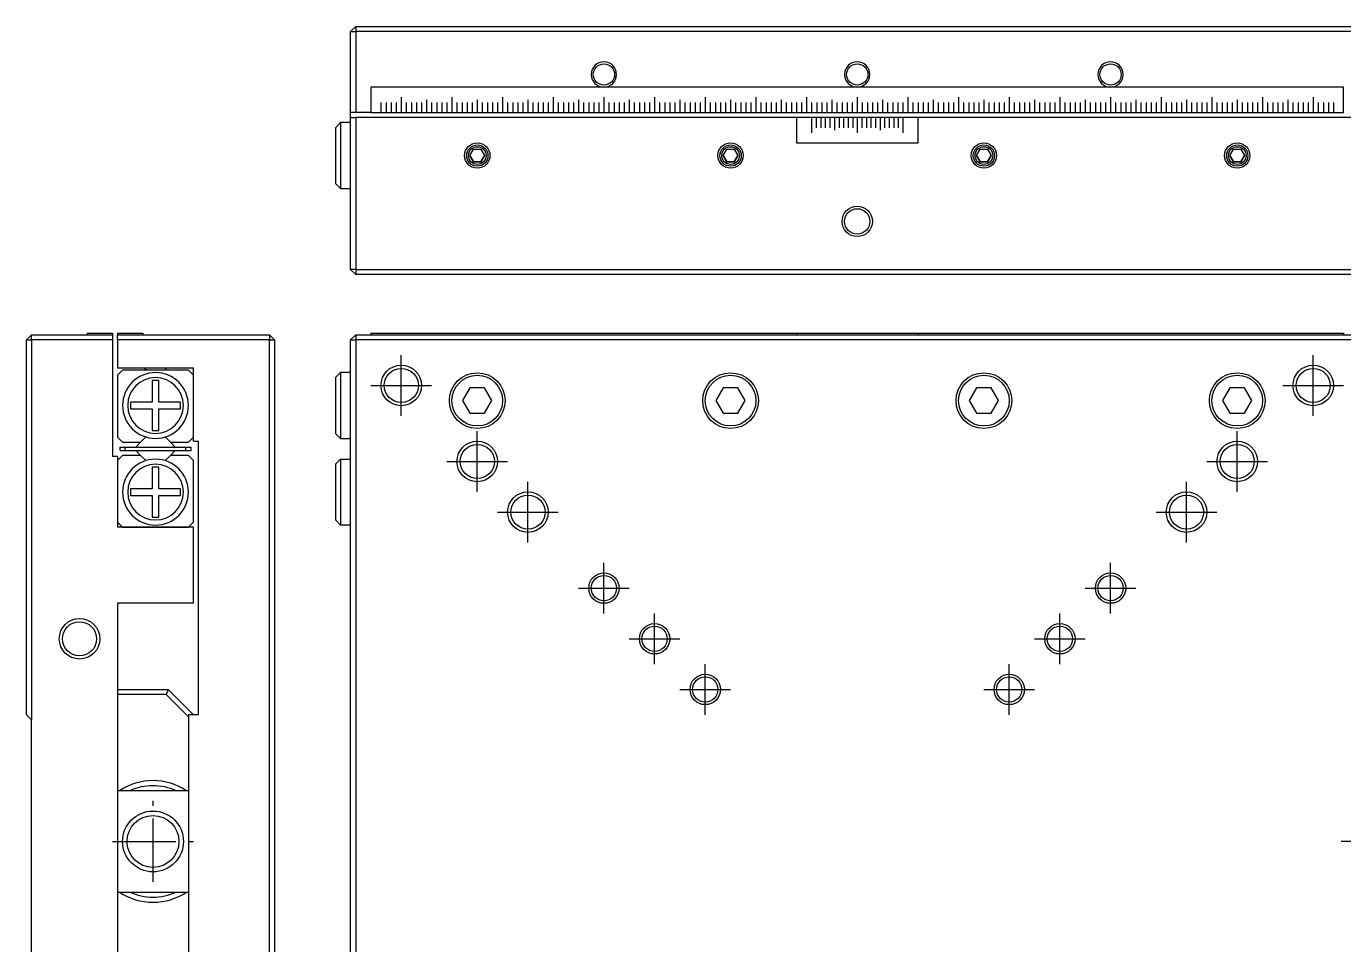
# Model space of a CAD drawing. Extents: x 16 to 938, y 6 to 368.
# Drawn here: x 34.5 to 294.5, y 187.3 to 368.5 of the extents above; entities that cross this region are included whole.
import ezdxf

# ---------------------------------------------------------------- set-up
doc = ezdxf.new("R2010")
doc.units = 0
doc.header["$LTSCALE"] = 10
doc.linetypes.add('CENTER', pattern=[2, 1.25, -0.25, 0.25, -0.25])
doc.layers.get('0').update_dxf_attribs({"linetype": 'CONTINUOUS'})
doc.layers.add('CENTER', color=1, linetype='CENTER')

msp = doc.modelspace()

# ---------------------------------------------------------------- linework, layer by layer
at = {"color": 7, "linetype": 'CONTINUOUS'}
for p, q in [((99.5, 368.5), (98.5, 367.5)), ((98.5, 351.5), (98.5, 367.5)), ((98.5, 367.5), (99.5, 367.5)), ((99.5, 368.5), (99.5, 367.5)), ((99.5, 368.5), (297.5, 368.5)), ((99.5, 367.5), (99.5, 351.5)), ((297.5, 367.5), (99.5, 367.5)), ((102.5, 356.5), (102.5, 351.5)), ((294.5, 356.5), (102.5, 356.5)), ((102.5, 356.5), (102.5, 351.5)), ((294.5, 351.5), (294.5, 356.5)), ((98.5, 350.5), (98.5, 351.5)), ((99.5, 351.5), (98.5, 351.5)), ((102.49, 351.5), (99.5, 351.5)), ((102.5, 351.5), (104.5, 351.5)), ((104.5, 351.5), (105.5, 351.5)), ((105.5, 351.5), (106.5, 351.5)), ((106.5, 351.5), (107.5, 351.5)), ((107.5, 351.5), (108.5, 351.5)), ((108.5, 351.5), (109.5, 351.5)), ((109.5, 351.5), (110.5, 351.5)), ((110.5, 351.5), (111.5, 351.5)), ((111.5, 351.5), (112.5, 351.5)), ((112.5, 351.5), (113.5, 351.5)), ((113.5, 351.5), (114.5, 351.5)), ((114.5, 351.5), (115.5, 351.5)), ((115.5, 351.5), (116.5, 351.5)), ((116.5, 351.5), (117.5, 351.5)), ((117.5, 351.5), (118.5, 351.5)), ((118.5, 351.5), (119.5, 351.5)), ((119.5, 351.5), (120.5, 351.5)), ((120.5, 351.5), (121.5, 351.5)), ((121.5, 351.5), (122.5, 351.5)), ((122.5, 351.5), (123.5, 351.5)), ((123.5, 351.5), (124.5, 351.5)), ((124.5, 351.5), (125.5, 351.5)), ((125.5, 351.5), (126.5, 351.5)), ((126.5, 351.5), (127.5, 351.5)), ((127.5, 351.5), (128.5, 351.5)), ((128.5, 351.5), (129.5, 351.5)), ((129.5, 351.5), (130.5, 351.5)), ((130.5, 351.5), (131.5, 351.5)), ((131.5, 351.5), (132.5, 351.5)), ((132.5, 351.5), (133.5, 351.5)), ((133.5, 351.5), (134.5, 351.5)), ((134.5, 351.5), (135.5, 351.5)), ((135.5, 351.5), (136.5, 351.5)), ((136.5, 351.5), (137.5, 351.5)), ((137.5, 351.5), (138.5, 351.5)), ((138.5, 351.5), (139.5, 351.5)), ((139.5, 351.5), (140.5, 351.5)), ((140.5, 351.5), (141.5, 351.5)), ((141.5, 351.5), (142.5, 351.5)), ((142.5, 351.5), (143.5, 351.5)), ((143.5, 351.5), (144.5, 351.5)), ((144.5, 351.5), (145.5, 351.5)), ((145.5, 351.5), (146.5, 351.5)), ((146.5, 351.5), (147.5, 351.5)), ((147.5, 351.5), (148.5, 351.5)), ((148.5, 351.5), (149.5, 351.5)), ((149.5, 351.5), (150.5, 351.5)), ((150.5, 351.5), (151.5, 351.5)), ((151.5, 351.5), (152.5, 351.5)), ((152.5, 351.5), (153.5, 351.5)), ((153.5, 351.5), (154.5, 351.5)), ((154.5, 351.5), (155.5, 351.5)), ((155.5, 351.5), (156.5, 351.5)), ((156.5, 351.5), (157.5, 351.5)), ((157.5, 351.5), (158.5, 351.5)), ((158.5, 351.5), (159.5, 351.5)), ((159.5, 351.5), (160.5, 351.5)), ((160.5, 351.5), (161.5, 351.5)), ((161.5, 351.5), (162.5, 351.5)), ((162.5, 351.5), (163.5, 351.5)), ((163.5, 351.5), (164.5, 351.5)), ((164.5, 351.5), (165.5, 351.5)), ((165.5, 351.5), (166.5, 351.5)), ((166.5, 351.5), (167.5, 351.5)), ((167.5, 351.5), (168.5, 351.5)), ((168.5, 351.5), (169.5, 351.5)), ((169.5, 351.5), (170.5, 351.5)), ((170.5, 351.5), (171.5, 351.5)), ((171.5, 351.5), (172.5, 351.5)), ((172.5, 351.5), (173.5, 351.5)), ((173.5, 351.5), (174.5, 351.5)), ((174.5, 351.5), (175.5, 351.5)), ((175.5, 351.5), (176.5, 351.5)), ((176.5, 351.5), (177.5, 351.5)), ((177.5, 351.5), (178.5, 351.5)), ((178.5, 351.5), (179.5, 351.5)), ((179.5, 351.5), (180.5, 351.5)), ((180.5, 351.5), (181.5, 351.5)), ((181.5, 351.5), (182.5, 351.5)), ((182.5, 351.5), (183.5, 351.5)), ((183.5, 351.5), (184.5, 351.5)), ((184.5, 351.5), (185.5, 351.5)), ((185.5, 351.5), (186.5, 351.5)), ((186.5, 351.5), (187.5, 351.5)), ((187.5, 351.5), (188.5, 351.5)), ((188.5, 351.5), (189.5, 351.5)), ((189.5, 351.5), (190.5, 351.5)), ((190.5, 351.5), (191.5, 351.5)), ((191.5, 351.5), (192.5, 351.5)), ((192.5, 351.5), (193.5, 351.5)), ((193.5, 351.5), (194.5, 351.5)), ((194.5, 351.5), (195.5, 351.5)), ((195.5, 351.5), (196.5, 351.5)), ((196.5, 351.5), (197.5, 351.5)), ((197.5, 351.5), (198.5, 351.5)), ((198.5, 351.5), (199.5, 351.5)), ((199.5, 351.5), (200.5, 351.5)), ((200.5, 351.5), (201.5, 351.5)), ((201.5, 351.5), (202.5, 351.5)), ((202.5, 351.5), (203.5, 351.5)), ((203.5, 351.5), (204.5, 351.5)), ((204.5, 351.5), (205.5, 351.5)), ((205.5, 351.5), (206.5, 351.5)), ((206.5, 351.5), (207.5, 351.5)), ((207.5, 351.5), (208.5, 351.5)), ((208.5, 351.5), (209.5, 351.5)), ((209.5, 351.5), (210.5, 351.5)), ((210.5, 351.5), (211.5, 351.5)), ((211.5, 351.5), (212.5, 351.5)), ((212.5, 351.5), (213.5, 351.5)), ((213.5, 351.5), (214.5, 351.5)), ((214.5, 351.5), (215.5, 351.5)), ((215.5, 351.5), (216.5, 351.5)), ((216.5, 351.5), (217.5, 351.5)), ((217.5, 351.5), (218.5, 351.5)), ((218.5, 351.5), (219.5, 351.5)), ((219.5, 351.5), (220.5, 351.5)), ((220.5, 351.5), (221.5, 351.5)), ((221.5, 351.5), (222.5, 351.5)), ((222.5, 351.5), (223.5, 351.5)), ((223.5, 351.5), (224.5, 351.5)), ((224.5, 351.5), (225.5, 351.5)), ((225.5, 351.5), (226.5, 351.5)), ((226.5, 351.5), (227.5, 351.5)), ((227.5, 351.5), (228.5, 351.5)), ((228.5, 351.5), (229.5, 351.5)), ((229.5, 351.5), (230.5, 351.5)), ((230.5, 351.5), (231.5, 351.5)), ((231.5, 351.5), (232.5, 351.5)), ((232.5, 351.5), (233.5, 351.5)), ((233.5, 351.5), (234.5, 351.5)), ((234.5, 351.5), (235.5, 351.5)), ((235.5, 351.5), (236.5, 351.5)), ((236.5, 351.5), (237.5, 351.5)), ((237.5, 351.5), (238.5, 351.5)), ((238.5, 351.5), (239.5, 351.5)), ((239.5, 351.5), (240.5, 351.5)), ((240.5, 351.5), (241.5, 351.5)), ((241.5, 351.5), (242.5, 351.5)), ((242.5, 351.5), (243.5, 351.5)), ((243.5, 351.5), (244.5, 351.5)), ((244.5, 351.5), (245.5, 351.5)), ((245.5, 351.5), (246.5, 351.5)), ((246.5, 351.5), (247.5, 351.5)), ((247.5, 351.5), (248.5, 351.5)), ((248.5, 351.5), (249.5, 351.5)), ((249.5, 351.5), (250.5, 351.5)), ((250.5, 351.5), (251.5, 351.5)), ((251.5, 351.5), (252.5, 351.5)), ((252.5, 351.5), (253.5, 351.5)), ((253.5, 351.5), (254.5, 351.5)), ((254.5, 351.5), (255.5, 351.5)), ((255.5, 351.5), (256.5, 351.5)), ((256.5, 351.5), (257.5, 351.5)), ((257.5, 351.5), (258.5, 351.5)), ((258.5, 351.5), (259.5, 351.5)), ((259.5, 351.5), (260.5, 351.5)), ((260.5, 351.5), (261.5, 351.5)), ((261.5, 351.5), (262.5, 351.5)), ((262.5, 351.5), (263.5, 351.5)), ((263.5, 351.5), (264.5, 351.5)), ((264.5, 351.5), (265.5, 351.5)), ((265.5, 351.5), (266.5, 351.5)), ((266.5, 351.5), (267.5, 351.5)), ((267.5, 351.5), (268.5, 351.5)), ((268.5, 351.5), (269.5, 351.5)), ((269.5, 351.5), (270.5, 351.5)), ((270.5, 351.5), (271.5, 351.5)), ((271.5, 351.5), (272.5, 351.5)), ((272.5, 351.5), (273.5, 351.5)), ((273.5, 351.5), (274.5, 351.5)), ((274.5, 351.5), (275.5, 351.5)), ((275.5, 351.5), (276.5, 351.5)), ((276.5, 351.5), (277.5, 351.5)), ((277.5, 351.5), (278.5, 351.5)), ((278.5, 351.5), (279.5, 351.5)), ((279.5, 351.5), (280.5, 351.5)), ((280.5, 351.5), (281.5, 351.5)), ((281.5, 351.5), (282.5, 351.5)), ((282.5, 351.5), (283.5, 351.5)), ((283.5, 351.5), (284.5, 351.5)), ((284.5, 351.5), (285.5, 351.5)), ((285.5, 351.5), (286.5, 351.5)), ((286.5, 351.5), (287.5, 351.5)), ((287.5, 351.5), (288.5, 351.5)), ((288.5, 351.5), (289.5, 351.5)), ((289.5, 351.5), (290.5, 351.5)), ((290.5, 351.5), (291.5, 351.5)), ((291.5, 351.5), (292.5, 351.5)), ((292.5, 351.5), (294.5, 351.5)), ((96.5, 349.5), (95.5, 348.5)), ((95.5, 348.5), (95.5, 343)), ((96.5, 349.5), (96.5, 343)), ((98.5, 349.5), (96.5, 349.5)), ((98.5, 320.5), (98.5, 350.5)), ((98.5, 350.5), (99.5, 350.5)), ((99.5, 350.5), (99.5, 320.5)), ((186.49, 350.5), (99.5, 350.5)), ((186.5, 350.5), (186.5, 345.5)), ((189.5, 350.5), (186.5, 350.5)), ((186.5, 350.5), (186.5, 345.5)), ((190.4, 350.5), (189.5, 350.5)), ((191.3, 350.5), (190.4, 350.5)), ((192.2, 350.5), (191.3, 350.5)), ((193.1, 350.5), (192.2, 350.5)), ((194, 350.5), (193.1, 350.5)), ((194.9, 350.5), (194, 350.5)), ((195.8, 350.5), (194.9, 350.5)), ((196.7, 350.5), (195.8, 350.5)), ((197.6, 350.5), (196.7, 350.5)), ((198.5, 350.5), (197.6, 350.5)), ((199.4, 350.5), (198.5, 350.5)), ((200.3, 350.5), (199.4, 350.5)), ((201.2, 350.5), (200.3, 350.5)), ((202.1, 350.5), (201.2, 350.5)), ((203, 350.5), (202.1, 350.5)), ((203.9, 350.5), (203, 350.5)), ((204.8, 350.5), (203.9, 350.5)), ((205.7, 350.5), (204.8, 350.5)), ((206.6, 350.5), (205.7, 350.5)), ((207.5, 350.5), (206.6, 350.5)), ((210.5, 350.5), (207.5, 350.5)), ((210.5, 345.5), (210.5, 350.5)), ((297.5, 350.5), (210.51, 350.5)), ((122.056624, 343), (122.778312, 344.25)), ((122.778312, 344.25), (124.221688, 344.25)), ((124.221688, 344.25), (124.943376, 343)), ((172.056624, 343), (172.778312, 344.25)), ((172.778312, 344.25), (174.221688, 344.25)), ((174.221688, 344.25), (174.943376, 343)), ((186.5, 345.5), (210.5, 345.5)), ((222.056624, 343), (222.778312, 344.25)), ((222.778312, 344.25), (224.221688, 344.25)), ((224.221688, 344.25), (224.943376, 343)), ((272.056624, 343), (272.778312, 344.25)), ((272.778312, 344.25), (274.221688, 344.25)), ((274.221688, 344.25), (274.943376, 343)), ((95.5, 343), (95.5, 337.5)), ((96.5, 343), (96.5, 336.5)), ((122.778312, 341.75), (122.056624, 343)), ((122.056624, 343), (122.778312, 341.75)), ((124.221688, 341.75), (122.778312, 341.75)), ((122.778312, 341.75), (124.221688, 341.75)), ((124.943376, 343), (124.221688, 341.75)), ((124.221688, 341.75), (124.943376, 343)), ((172.778312, 341.75), (172.056624, 343)), ((172.056624, 343), (172.778312, 341.75)), ((174.221688, 341.75), (172.778312, 341.75)), ((172.778312, 341.75), (174.221688, 341.75)), ((174.943376, 343), (174.221688, 341.75)), ((174.221688, 341.75), (174.943376, 343)), ((222.778312, 341.75), (222.056624, 343)), ((222.056624, 343), (222.778312, 341.75)), ((224.221688, 341.75), (222.778312, 341.75)), ((222.778312, 341.75), (224.221688, 341.75)), ((224.943376, 343), (224.221688, 341.75)), ((224.221688, 341.75), (224.943376, 343)), ((272.778312, 341.75), (272.056624, 343)), ((272.056624, 343), (272.778312, 341.75)), ((274.221688, 341.75), (272.778312, 341.75)), ((272.778312, 341.75), (274.221688, 341.75)), ((274.943376, 343), (274.221688, 341.75)), ((274.221688, 341.75), (274.943376, 343)), ((95.5, 337.5), (96.5, 336.5)), ((96.5, 336.5), (98.5, 336.5)), ((99.5, 320.5), (98.5, 320.5)), ((98.5, 320.5), (99.5, 319.5)), ((99.5, 320.5), (99.5, 319.5)), ((99.5, 320.5), (297.5, 320.5)), ((297.5, 319.5), (99.5, 319.5)), ((34.5, 306.621019), (35.5, 307.621019)), ((35.5, 306.621019), (35.5, 307.621019)), ((35.5, 307.621019), (51.5, 307.621019)), ((46.5, 307.921019), (46.5, 307.621019)), ((46.5, 307.921019), (51.5, 307.921019)), ((51.5, 307.921019), (51.5, 307.621019)), ((51.5, 307.621019), (51.5, 306.621019)), ((52.5, 307.921019), (52.5, 307.621019)), ((52.5, 307.921019), (57.5, 307.921019)), ((52.5, 307.621019), (82.5, 307.621019)), ((52.5, 306.621019), (52.5, 307.621019)), ((57.5, 307.921019), (57.5, 307.621019)), ((82.5, 307.621019), (82.5, 306.621019)), ((82.5, 307.621019), (83.5, 306.621019)), ((99.5, 307.621019), (98.5, 306.621019)), ((99.5, 307.621019), (297.5, 307.621019)), ((99.5, 307.621019), (99.5, 306.621019)), ((102.5, 307.921019), (102.5, 307.621019)), ((102.5, 307.921019), (104.5, 307.921019)), ((104.5, 307.921019), (105.5, 307.921019)), ((105.5, 307.921019), (106.5, 307.921019)), ((106.5, 307.921019), (107.5, 307.921019)), ((107.5, 307.921019), (108.5, 307.921019)), ((108.5, 307.921019), (109.5, 307.921019)), ((109.5, 307.921019), (110.5, 307.921019)), ((110.5, 307.921019), (111.5, 307.921019)), ((111.5, 307.921019), (112.5, 307.921019)), ((112.5, 307.921019), (113.5, 307.921019)), ((113.5, 307.921019), (114.5, 307.921019)), ((114.5, 307.921019), (115.5, 307.921019)), ((115.5, 307.921019), (116.5, 307.921019)), ((116.5, 307.921019), (117.5, 307.921019)), ((117.5, 307.921019), (118.5, 307.921019)), ((118.5, 307.921019), (119.5, 307.921019)), ((119.5, 307.921019), (120.5, 307.921019)), ((120.5, 307.921019), (121.5, 307.921019)), ((121.5, 307.921019), (122.5, 307.921019)), ((122.5, 307.921019), (123.5, 307.921019)), ((123.5, 307.921019), (124.5, 307.921019)), ((124.5, 307.921019), (125.5, 307.921019)), ((125.5, 307.921019), (126.5, 307.921019)), ((126.5, 307.921019), (127.5, 307.921019)), ((127.5, 307.921019), (128.5, 307.921019)), ((128.5, 307.921019), (129.5, 307.921019)), ((129.5, 307.921019), (130.5, 307.921019)), ((130.5, 307.921019), (131.5, 307.921019)), ((131.5, 307.921019), (132.5, 307.921019)), ((132.5, 307.921019), (133.5, 307.921019)), ((133.5, 307.921019), (134.5, 307.921019)), ((134.5, 307.921019), (135.5, 307.921019)), ((135.5, 307.921019), (136.5, 307.921019)), ((136.5, 307.921019), (137.5, 307.921019)), ((137.5, 307.921019), (138.5, 307.921019)), ((138.5, 307.921019), (139.5, 307.921019)), ((139.5, 307.921019), (140.5, 307.921019)), ((140.5, 307.921019), (141.5, 307.921019)), ((141.5, 307.921019), (142.5, 307.921019)), ((142.5, 307.921019), (143.5, 307.921019)), ((143.5, 307.921019), (144.5, 307.921019)), ((144.5, 307.921019), (145.5, 307.921019)), ((145.5, 307.921019), (146.5, 307.921019)), ((146.5, 307.921019), (147.5, 307.921019)), ((147.5, 307.921019), (148.5, 307.921019)), ((148.5, 307.921019), (149.5, 307.921019)), ((149.5, 307.921019), (150.5, 307.921019)), ((150.5, 307.921019), (151.5, 307.921019)), ((151.5, 307.921019), (152.5, 307.921019)), ((152.5, 307.921019), (153.5, 307.921019)), ((153.5, 307.921019), (154.5, 307.921019)), ((154.5, 307.921019), (155.5, 307.921019)), ((155.5, 307.921019), (156.5, 307.921019)), ((156.5, 307.921019), (157.5, 307.921019)), ((157.5, 307.921019), (158.5, 307.921019)), ((158.5, 307.921019), (159.5, 307.921019)), ((159.5, 307.921019), (160.5, 307.921019)), ((160.5, 307.921019), (161.5, 307.921019)), ((161.5, 307.921019), (162.5, 307.921019)), ((162.5, 307.921019), (163.5, 307.921019)), ((163.5, 307.921019), (164.5, 307.921019)), ((164.5, 307.921019), (165.5, 307.921019)), ((165.5, 307.921019), (166.5, 307.921019)), ((166.5, 307.921019), (167.5, 307.921019)), ((167.5, 307.921019), (168.5, 307.921019)), ((168.5, 307.921019), (169.5, 307.921019)), ((169.5, 307.921019), (170.5, 307.921019)), ((170.5, 307.921019), (171.5, 307.921019)), ((171.5, 307.921019), (172.5, 307.921019)), ((172.5, 307.921019), (173.5, 307.921019)), ((173.5, 307.921019), (174.5, 307.921019)), ((174.5, 307.921019), (175.5, 307.921019)), ((175.5, 307.921019), (176.5, 307.921019)), ((176.5, 307.921019), (177.5, 307.921019)), ((177.5, 307.921019), (178.5, 307.921019)), ((178.5, 307.921019), (179.5, 307.921019)), ((179.5, 307.921019), (180.5, 307.921019)), ((180.5, 307.921019), (181.5, 307.921019)), ((181.5, 307.921019), (182.5, 307.921019)), ((182.5, 307.921019), (183.5, 307.921019)), ((183.5, 307.921019), (184.5, 307.921019)), ((184.5, 307.921019), (185.5, 307.921019)), ((185.5, 307.921019), (186.49, 307.921019)), ((186.5, 307.921019), (186.5, 307.621019)), ((186.5, 307.921019), (210.5, 307.921019)), ((210.5, 307.921019), (210.5, 307.621019)), ((210.51, 307.921019), (211.5, 307.921019)), ((211.5, 307.921019), (212.5, 307.921019)), ((212.5, 307.921019), (213.5, 307.921019)), ((213.5, 307.921019), (214.5, 307.921019)), ((214.5, 307.921019), (215.5, 307.921019)), ((215.5, 307.921019), (216.5, 307.921019)), ((216.5, 307.921019), (217.5, 307.921019)), ((217.5, 307.921019), (218.5, 307.921019)), ((218.5, 307.921019), (219.5, 307.921019)), ((219.5, 307.921019), (220.5, 307.921019)), ((220.5, 307.921019), (221.5, 307.921019)), ((221.5, 307.921019), (222.5, 307.921019)), ((222.5, 307.921019), (223.5, 307.921019)), ((223.5, 307.921019), (224.5, 307.921019)), ((224.5, 307.921019), (225.5, 307.921019)), ((225.5, 307.921019), (226.5, 307.921019)), ((226.5, 307.921019), (227.5, 307.921019)), ((227.5, 307.921019), (228.5, 307.921019)), ((228.5, 307.921019), (229.5, 307.921019)), ((229.5, 307.921019), (230.5, 307.921019)), ((230.5, 307.921019), (231.5, 307.921019)), ((231.5, 307.921019), (232.5, 307.921019)), ((232.5, 307.921019), (233.5, 307.921019)), ((233.5, 307.921019), (234.5, 307.921019)), ((234.5, 307.921019), (235.5, 307.921019)), ((235.5, 307.921019), (236.5, 307.921019)), ((236.5, 307.921019), (237.5, 307.921019)), ((237.5, 307.921019), (238.5, 307.921019)), ((238.5, 307.921019), (239.5, 307.921019)), ((239.5, 307.921019), (240.5, 307.921019)), ((240.5, 307.921019), (241.5, 307.921019)), ((241.5, 307.921019), (242.5, 307.921019)), ((242.5, 307.921019), (243.5, 307.921019)), ((243.5, 307.921019), (244.5, 307.921019)), ((244.5, 307.921019), (245.5, 307.921019)), ((245.5, 307.921019), (246.5, 307.921019)), ((246.5, 307.921019), (247.5, 307.921019)), ((247.5, 307.921019), (248.5, 307.921019)), ((248.5, 307.921019), (249.5, 307.921019)), ((249.5, 307.921019), (250.5, 307.921019)), ((250.5, 307.921019), (251.5, 307.921019)), ((251.5, 307.921019), (252.5, 307.921019)), ((252.5, 307.921019), (253.5, 307.921019)), ((253.5, 307.921019), (254.5, 307.921019)), ((254.5, 307.921019), (255.5, 307.921019)), ((255.5, 307.921019), (256.5, 307.921019)), ((256.5, 307.921019), (257.5, 307.921019)), ((257.5, 307.921019), (258.5, 307.921019)), ((258.5, 307.921019), (259.5, 307.921019)), ((259.5, 307.921019), (260.5, 307.921019)), ((260.5, 307.921019), (261.5, 307.921019)), ((261.5, 307.921019), (262.5, 307.921019)), ((262.5, 307.921019), (263.5, 307.921019)), ((263.5, 307.921019), (264.5, 307.921019)), ((264.5, 307.921019), (265.5, 307.921019)), ((265.5, 307.921019), (266.5, 307.921019)), ((266.5, 307.921019), (267.5, 307.921019)), ((267.5, 307.921019), (268.5, 307.921019)), ((268.5, 307.921019), (269.5, 307.921019)), ((269.5, 307.921019), (270.5, 307.921019)), ((270.5, 307.921019), (271.5, 307.921019)), ((271.5, 307.921019), (272.5, 307.921019)), ((272.5, 307.921019), (273.5, 307.921019)), ((273.5, 307.921019), (274.5, 307.921019)), ((274.5, 307.921019), (275.5, 307.921019)), ((275.5, 307.921019), (276.5, 307.921019)), ((276.5, 307.921019), (277.5, 307.921019)), ((277.5, 307.921019), (278.5, 307.921019)), ((278.5, 307.921019), (279.5, 307.921019)), ((279.5, 307.921019), (280.5, 307.921019)), ((280.5, 307.921019), (281.5, 307.921019)), ((281.5, 307.921019), (282.5, 307.921019)), ((282.5, 307.921019), (283.5, 307.921019)), ((283.5, 307.921019), (284.5, 307.921019)), ((284.5, 307.921019), (285.5, 307.921019)), ((285.5, 307.921019), (286.5, 307.921019)), ((286.5, 307.921019), (287.5, 307.921019)), ((287.5, 307.921019), (288.5, 307.921019)), ((288.5, 307.921019), (289.5, 307.921019)), ((289.5, 307.921019), (290.5, 307.921019)), ((290.5, 307.921019), (291.5, 307.921019)), ((291.5, 307.921019), (292.5, 307.921019)), ((292.5, 307.921019), (294.5, 307.921019)), ((294.5, 307.921019), (294.5, 307.621019)), ((34.5, 232.621019), (34.5, 306.621019)), ((34.5, 306.621019), (35.5, 306.621019)), ((35.5, 306.621019), (35.5, 231.621019)), ((51.5, 306.621019), (35.5, 306.621019)), ((51.5, 306.621019), (51.5, 283.621019)), ((52.5, 306.621019), (52.5, 301.121019)), ((82.5, 306.621019), (52.5, 306.621019)), ((82.5, 108.621019), (82.5, 306.621019)), ((82.5, 306.621019), (83.5, 306.621019)), ((83.5, 306.621019), (83.5, 108.621019)), ((98.5, 108.621019), (98.5, 306.621019)), ((98.5, 306.621019), (99.5, 306.621019)), ((99.5, 306.621019), (99.5, 108.621019)), ((297.5, 306.621019), (99.5, 306.621019)), ((52.5, 301.121019), (67.5, 301.121019)), ((53.5, 300.621019), (52.5, 299.621019)), ((52.5, 299.621019), (52.5, 287.421019)), ((66.5, 300.621019), (53.5, 300.621019)), ((57.75, 301.121019), (57.9, 300.971019)), ((57.9, 300.971019), (58.25, 300.621019)), ((61.75, 300.621019), (62.1, 300.971019)), ((62.1, 300.971019), (62.25, 301.121019)), ((67.5, 299.621019), (66.5, 300.621019)), ((67.5, 299.621019), (67.5, 301.121019)), ((67.5, 287.421019), (67.5, 299.621019)), ((67.5, 287.421019), (67.5, 299.621019)), ((96.5, 300.171019), (95.5, 299.171019)), ((95.5, 299.171019), (95.5, 288.171019)), ((96.5, 300.171019), (96.5, 287.171019)), ((98.5, 300.171019), (96.5, 300.171019)), ((60.65, 298.621019), (59.35, 298.621019)), ((59.35, 298.621019), (59.35, 294.321019)), ((60.65, 294.321019), (60.65, 298.621019)), ((122.056624, 297.121019), (120.613249, 294.621019)), ((124.943376, 297.121019), (122.056624, 297.121019)), ((126.386751, 294.621019), (124.943376, 297.121019)), ((172.056624, 297.121019), (170.613249, 294.621019)), ((174.943376, 297.121019), (172.056624, 297.121019)), ((176.386751, 294.621019), (174.943376, 297.121019)), ((222.056624, 297.121019), (220.613249, 294.621019)), ((224.943376, 297.121019), (222.056624, 297.121019)), ((226.386751, 294.621019), (224.943376, 297.121019)), ((272.056624, 297.121019), (270.613249, 294.621019)), ((274.943376, 297.121019), (272.056624, 297.121019)), ((276.386751, 294.621019), (274.943376, 297.121019)), ((55.05, 294.321019), (55.05, 293.021019)), ((59.35, 294.321019), (55.05, 294.321019)), ((64.95, 294.321019), (60.65, 294.321019)), ((64.95, 293.021019), (64.95, 294.321019)), ((120.613249, 294.621019), (122.056624, 292.121019)), ((124.943376, 292.121019), (126.386751, 294.621019)), ((170.613249, 294.621019), (172.056624, 292.121019)), ((174.943376, 292.121019), (176.386751, 294.621019)), ((220.613249, 294.621019), (222.056624, 292.121019)), ((224.943376, 292.121019), (226.386751, 294.621019)), ((270.613249, 294.621019), (272.056624, 292.121019)), ((274.943376, 292.121019), (276.386751, 294.621019)), ((55.05, 293.021019), (59.35, 293.021019)), ((59.35, 293.021019), (59.35, 288.721019)), ((60.65, 288.721019), (60.65, 293.021019)), ((60.65, 293.021019), (64.95, 293.021019)), ((122.056624, 292.121019), (124.943376, 292.121019)), ((172.056624, 292.121019), (174.943376, 292.121019)), ((222.056624, 292.121019), (224.943376, 292.121019)), ((272.056624, 292.121019), (274.943376, 292.121019)), ((59.35, 288.721019), (60.65, 288.721019)), ((52.5, 287.421019), (53.5, 286.421019)), ((53.5, 286.421019), (57.057359, 286.421019)), ((57.057359, 286.421019), (56.107359, 285.471019)), ((58.093302, 287.456962), (57.057359, 286.421019)), ((62.942641, 286.421019), (61.906698, 287.456962)), ((62.942641, 286.421019), (66.5, 286.421019)), ((63.892641, 285.471019), (62.942641, 286.421019)), ((66.5, 286.421019), (67.5, 287.421019)), ((67.5, 286.621019), (67.5, 287.421019)), ((67.5, 286.621019), (68.5, 286.621019)), ((68.5, 232.621019), (68.5, 286.621019)), ((95.5, 288.171019), (96.5, 287.171019)), ((96.5, 287.171019), (98.5, 287.171019)), ((52.5, 283.621019), (51.5, 283.621019)), ((53.5, 283.821019), (52.5, 282.821019)), ((52.5, 283.621019), (52.5, 282.821019)), ((53, 284.771019), (53, 285.471019)), ((53, 285.471019), (54, 285.471019)), ((53, 284.771019), (54, 284.771019)), ((57.057359, 283.821019), (53.5, 283.821019)), ((54, 284.771019), (54, 285.471019)), ((54, 285.471019), (66, 285.471019)), ((54, 284.771019), (66, 284.771019)), ((56.107359, 284.771019), (57.057359, 283.821019)), ((57.057359, 283.821019), (58.093302, 282.785076)), ((61.906698, 282.785076), (62.942641, 283.821019)), ((62.942641, 283.821019), (63.892641, 284.771019)), ((66.5, 283.821019), (62.942641, 283.821019)), ((66, 284.771019), (66, 285.471019)), ((66, 285.471019), (67, 285.471019)), ((66, 284.771019), (67, 284.771019)), ((67.5, 282.821019), (66.5, 283.821019)), ((67, 284.771019), (67, 285.471019)), ((52.5, 282.821019), (52.5, 270.621019)), ((52.5, 282.821019), (52.5, 270.621019)), ((60.65, 281.521019), (59.35, 281.521019)), ((59.35, 281.521019), (59.35, 277.221019)), ((60.65, 277.221019), (60.65, 281.521019)), ((67.5, 270.621019), (67.5, 282.821019)), ((95.5, 282.071019), (96.5, 283.071019)), ((95.5, 282.071019), (95.5, 271.071019)), ((96.5, 283.071019), (96.5, 270.071019)), ((96.5, 283.071019), (98.5, 283.071019)), ((59.35, 277.221019), (55.05, 277.221019)), ((55.05, 277.221019), (55.05, 275.921019)), ((55.05, 275.921019), (59.35, 275.921019)), ((59.35, 275.921019), (59.35, 271.621019)), ((64.95, 277.221019), (60.65, 277.221019)), ((60.65, 271.621019), (60.65, 275.921019)), ((60.65, 275.921019), (64.95, 275.921019)), ((64.95, 275.921019), (64.95, 277.221019)), ((52.5, 270.621019), (53.5, 269.621019)), ((52.5, 270.621019), (52.5, 269.621019)), ((59.35, 271.621019), (60.65, 271.621019)), ((66.5, 269.621019), (67.5, 270.621019)), ((96.5, 270.071019), (95.5, 271.071019)), ((53.5, 269.621019), (52.5, 269.621019)), ((53.5, 269.621019), (66.5, 269.621019)), ((66.5, 269.621019), (53.5, 269.621019)), ((67.5, 269.621019), (66.5, 269.621019)), ((67.5, 254.621019), (67.5, 269.621019)), ((98.5, 270.071019), (96.5, 270.071019)), ((67.5, 254.621019), (52.5, 254.621019)), ((52.5, 254.621019), (52.5, 160.621019)), ((52.5, 237.621019), (62.5, 237.621019)), ((62.085786, 236.621019), (52.5, 236.621019)), ((62.5, 237.621019), (62.085786, 236.621019)), ((66.5, 232.206805), (62.085786, 236.621019)), ((62.5, 237.621019), (67.5, 232.621019)), ((35.5, 231.621019), (34.5, 232.621019)), ((35.5, 183.621019), (35.5, 231.621019)), ((66.5, 232.621019), (66.5, 182.621019)), ((68.5, 232.621019), (66.5, 232.621019)), ((66.5, 217.621019), (52.5, 217.621019)), ((52.5, 197.621019), (66.5, 197.621019))]:
    msp.add_line(p, q, dxfattribs=at)
at = {"color": 3, "linetype": 'CONTINUOUS'}
for p, q in [((108.5, 354.5), (108.5, 351.5)), ((113.5, 354), (113.5, 351.5)), ((118.5, 354.5), (118.5, 351.5)), ((123.5, 354), (123.5, 351.5)), ((128.5, 354.5), (128.5, 351.5)), ((133.5, 354), (133.5, 351.5)), ((138.5, 354.5), (138.5, 351.5)), ((143.5, 354), (143.5, 351.5)), ((148.5, 354.5), (148.5, 351.5)), ((153.5, 354), (153.5, 351.5)), ((158.5, 354.5), (158.5, 351.5)), ((163.5, 354), (163.5, 351.5)), ((168.5, 354.5), (168.5, 351.5)), ((173.5, 354), (173.5, 351.5)), ((178.5, 354.5), (178.5, 351.5)), ((183.5, 354), (183.5, 351.5)), ((188.5, 354.5), (188.5, 351.5)), ((193.5, 354), (193.5, 351.5)), ((198.5, 354.5), (198.5, 351.5)), ((203.5, 354), (203.5, 351.5)), ((208.5, 354.5), (208.5, 351.5)), ((213.5, 354), (213.5, 351.5)), ((218.5, 354.5), (218.5, 351.5)), ((223.5, 354), (223.5, 351.5)), ((228.5, 354.5), (228.5, 351.5)), ((233.5, 354), (233.5, 351.5)), ((238.5, 354.5), (238.5, 351.5)), ((243.5, 354), (243.5, 351.5)), ((248.5, 354.5), (248.5, 351.5)), ((253.5, 354), (253.5, 351.5)), ((258.5, 354.5), (258.5, 351.5)), ((263.5, 354), (263.5, 351.5)), ((268.5, 354.5), (268.5, 351.5)), ((273.5, 354), (273.5, 351.5)), ((278.5, 354.5), (278.5, 351.5)), ((283.5, 354), (283.5, 351.5)), ((288.5, 354.5), (288.5, 351.5)), ((104.5, 353.5), (104.5, 351.5)), ((105.5, 353.5), (105.5, 351.5)), ((106.5, 353.5), (106.5, 351.5)), ((107.5, 353.5), (107.5, 351.5)), ((109.5, 353.5), (109.5, 351.5)), ((110.5, 353.5), (110.5, 351.5)), ((111.5, 353.5), (111.5, 351.5)), ((112.5, 353.5), (112.5, 351.5)), ((114.5, 353.5), (114.5, 351.5)), ((115.5, 353.5), (115.5, 351.5)), ((116.5, 353.5), (116.5, 351.5)), ((117.5, 353.5), (117.5, 351.5)), ((119.5, 353.5), (119.5, 351.5)), ((120.5, 353.5), (120.5, 351.5)), ((121.5, 353.5), (121.5, 351.5)), ((122.5, 353.5), (122.5, 351.5)), ((124.5, 353.5), (124.5, 351.5)), ((125.5, 353.5), (125.5, 351.5)), ((126.5, 353.5), (126.5, 351.5)), ((127.5, 353.5), (127.5, 351.5)), ((129.5, 353.5), (129.5, 351.5)), ((130.5, 353.5), (130.5, 351.5)), ((131.5, 353.5), (131.5, 351.5)), ((132.5, 353.5), (132.5, 351.5)), ((134.5, 353.5), (134.5, 351.5)), ((135.5, 353.5), (135.5, 351.5)), ((136.5, 353.5), (136.5, 351.5)), ((137.5, 353.5), (137.5, 351.5)), ((139.5, 353.5), (139.5, 351.5)), ((140.5, 353.5), (140.5, 351.5)), ((141.5, 353.5), (141.5, 351.5)), ((142.5, 353.5), (142.5, 351.5)), ((144.5, 353.5), (144.5, 351.5)), ((145.5, 353.5), (145.5, 351.5)), ((146.5, 353.5), (146.5, 351.5)), ((147.5, 353.5), (147.5, 351.5)), ((149.5, 353.5), (149.5, 351.5)), ((150.5, 353.5), (150.5, 351.5)), ((151.5, 353.5), (151.5, 351.5)), ((152.5, 353.5), (152.5, 351.5)), ((154.5, 353.5), (154.5, 351.5)), ((155.5, 353.5), (155.5, 351.5)), ((156.5, 353.5), (156.5, 351.5)), ((157.5, 353.5), (157.5, 351.5)), ((159.5, 353.5), (159.5, 351.5)), ((160.5, 353.5), (160.5, 351.5)), ((161.5, 353.5), (161.5, 351.5)), ((162.5, 353.5), (162.5, 351.5)), ((164.5, 353.5), (164.5, 351.5)), ((165.5, 353.5), (165.5, 351.5)), ((166.5, 353.5), (166.5, 351.5)), ((167.5, 353.5), (167.5, 351.5)), ((169.5, 353.5), (169.5, 351.5)), ((170.5, 353.5), (170.5, 351.5)), ((171.5, 353.5), (171.5, 351.5)), ((172.5, 353.5), (172.5, 351.5)), ((174.5, 353.5), (174.5, 351.5)), ((175.5, 353.5), (175.5, 351.5)), ((176.5, 353.5), (176.5, 351.5)), ((177.5, 353.5), (177.5, 351.5)), ((179.5, 353.5), (179.5, 351.5)), ((180.5, 353.5), (180.5, 351.5)), ((181.5, 353.5), (181.5, 351.5)), ((182.5, 353.5), (182.5, 351.5)), ((184.5, 353.5), (184.5, 351.5)), ((185.5, 353.5), (185.5, 351.5)), ((186.5, 353.5), (186.5, 351.5)), ((187.5, 353.5), (187.5, 351.5)), ((189.5, 353.5), (189.5, 351.5)), ((190.5, 353.5), (190.5, 351.5)), ((191.5, 353.5), (191.5, 351.5)), ((192.5, 353.5), (192.5, 351.5)), ((194.5, 353.5), (194.5, 351.5)), ((195.5, 353.5), (195.5, 351.5)), ((196.5, 353.5), (196.5, 351.5)), ((197.5, 353.5), (197.5, 351.5)), ((199.5, 353.5), (199.5, 351.5)), ((200.5, 353.5), (200.5, 351.5)), ((201.5, 353.5), (201.5, 351.5)), ((202.5, 353.5), (202.5, 351.5)), ((204.5, 353.5), (204.5, 351.5)), ((205.5, 353.5), (205.5, 351.5)), ((206.5, 353.5), (206.5, 351.5)), ((207.5, 353.5), (207.5, 351.5)), ((209.5, 353.5), (209.5, 351.5)), ((210.5, 353.5), (210.5, 351.5)), ((211.5, 353.5), (211.5, 351.5)), ((212.5, 353.5), (212.5, 351.5)), ((214.5, 353.5), (214.5, 351.5)), ((215.5, 353.5), (215.5, 351.5)), ((216.5, 353.5), (216.5, 351.5)), ((217.5, 353.5), (217.5, 351.5)), ((219.5, 353.5), (219.5, 351.5)), ((220.5, 353.5), (220.5, 351.5)), ((221.5, 353.5), (221.5, 351.5)), ((222.5, 353.5), (222.5, 351.5)), ((224.5, 353.5), (224.5, 351.5)), ((225.5, 353.5), (225.5, 351.5)), ((226.5, 353.5), (226.5, 351.5)), ((227.5, 353.5), (227.5, 351.5)), ((229.5, 353.5), (229.5, 351.5)), ((230.5, 353.5), (230.5, 351.5)), ((231.5, 353.5), (231.5, 351.5)), ((232.5, 353.5), (232.5, 351.5)), ((234.5, 353.5), (234.5, 351.5)), ((235.5, 353.5), (235.5, 351.5)), ((236.5, 353.5), (236.5, 351.5)), ((237.5, 353.5), (237.5, 351.5)), ((239.5, 353.5), (239.5, 351.5)), ((240.5, 353.5), (240.5, 351.5)), ((241.5, 353.5), (241.5, 351.5)), ((242.5, 353.5), (242.5, 351.5)), ((244.5, 353.5), (244.5, 351.5)), ((245.5, 353.5), (245.5, 351.5)), ((246.5, 353.5), (246.5, 351.5)), ((247.5, 353.5), (247.5, 351.5)), ((249.5, 353.5), (249.5, 351.5)), ((250.5, 353.5), (250.5, 351.5)), ((251.5, 353.5), (251.5, 351.5)), ((252.5, 353.5), (252.5, 351.5)), ((254.5, 353.5), (254.5, 351.5)), ((255.5, 353.5), (255.5, 351.5)), ((256.5, 353.5), (256.5, 351.5)), ((257.5, 353.5), (257.5, 351.5)), ((259.5, 353.5), (259.5, 351.5)), ((260.5, 353.5), (260.5, 351.5)), ((261.5, 353.5), (261.5, 351.5)), ((262.5, 353.5), (262.5, 351.5)), ((264.5, 353.5), (264.5, 351.5)), ((265.5, 353.5), (265.5, 351.5)), ((266.5, 353.5), (266.5, 351.5)), ((267.5, 353.5), (267.5, 351.5)), ((269.5, 353.5), (269.5, 351.5)), ((270.5, 353.5), (270.5, 351.5)), ((271.5, 353.5), (271.5, 351.5)), ((272.5, 353.5), (272.5, 351.5)), ((274.5, 353.5), (274.5, 351.5)), ((275.5, 353.5), (275.5, 351.5)), ((276.5, 353.5), (276.5, 351.5)), ((277.5, 353.5), (277.5, 351.5)), ((279.5, 353.5), (279.5, 351.5)), ((280.5, 353.5), (280.5, 351.5)), ((281.5, 353.5), (281.5, 351.5)), ((282.5, 353.5), (282.5, 351.5)), ((284.5, 353.5), (284.5, 351.5)), ((285.5, 353.5), (285.5, 351.5)), ((286.5, 353.5), (286.5, 351.5)), ((287.5, 353.5), (287.5, 351.5)), ((289.5, 353.5), (289.5, 351.5)), ((290.5, 353.5), (290.5, 351.5)), ((291.5, 353.5), (291.5, 351.5)), ((292.5, 353.5), (292.5, 351.5)), ((189.5, 350.5), (189.5, 347.5)), ((190.4, 350.5), (190.4, 348.5)), ((191.3, 350.5), (191.3, 348.5)), ((192.2, 350.5), (192.2, 348.5)), ((193.1, 350.5), (193.1, 348.5)), ((194, 350.5), (194, 348)), ((194.9, 350.5), (194.9, 348.5)), ((195.8, 350.5), (195.8, 348.5)), ((196.7, 350.5), (196.7, 348.5)), ((197.6, 350.5), (197.6, 348.5)), ((198.5, 350.5), (198.5, 347.5)), ((199.4, 350.5), (199.4, 348.5)), ((200.3, 350.5), (200.3, 348.5)), ((201.2, 350.5), (201.2, 348.5)), ((202.1, 350.5), (202.1, 348.5)), ((203, 350.5), (203, 348)), ((203.9, 350.5), (203.9, 348.5)), ((204.8, 350.5), (204.8, 348.5)), ((205.7, 350.5), (205.7, 348.5)), ((206.6, 350.5), (206.6, 348.5)), ((207.5, 350.5), (207.5, 347.5)), ((55.796596, 196.206544), (55.796711, 196.206745))]:
    msp.add_line(p, q, dxfattribs=at)
at = {"color": 7, "linetype": 'CONTINUOUS'}
for centre, radius in [((148.5, 359), 2.1), ((198.5, 359), 2.1), ((248.5, 359), 2.1), ((123.5, 343), 2.1), ((123.5, 343), 1.75), ((173.5, 343), 2.1), ((173.5, 343), 1.75), ((223.5, 343), 2.1), ((223.5, 343), 1.75), ((273.5, 343), 2.1), ((273.5, 343), 1.75), ((198.5, 330), 2.5), ((108.5, 297.621019), 3.375), ((123.5, 294.621019), 5.5), ((123.5, 294.621019), 5), ((173.5, 294.621019), 5.5), ((173.5, 294.621019), 5), ((223.5, 294.621019), 5.5), ((223.5, 294.621019), 5), ((273.5, 294.621019), 5.5), ((273.5, 294.621019), 5), ((288.5, 297.621019), 3.375), ((123.5, 282.621019), 3.375), ((273.5, 282.621019), 3.375), ((133.5, 272.621019), 3.375), ((263.5, 272.621019), 3.375), ((148.5, 257.621019), 2.5), ((248.5, 257.621019), 2.5), ((45, 247.621019), 3.375), ((158.5, 247.621019), 2.5), ((238.5, 247.621019), 2.5), ((168.5, 237.621019), 2.5), ((228.5, 237.621019), 2.5), ((59.5, 207.621019), 6)]:
    msp.add_circle(centre, radius, dxfattribs=at)
at = {"color": 3, "linetype": 'CONTINUOUS'}
for centre, radius in [((123.5, 343), 2.5), ((173.5, 343), 2.5), ((223.5, 343), 2.5), ((273.5, 343), 2.5), ((198.5, 330), 3), ((108.5, 297.621019), 4), ((288.5, 297.621019), 4), ((123.5, 282.621019), 4), ((273.5, 282.621019), 4), ((133.5, 272.621019), 4), ((263.5, 272.621019), 4), ((148.5, 257.621019), 3), ((248.5, 257.621019), 3), ((45, 247.621019), 4), ((158.5, 247.621019), 3), ((238.5, 247.621019), 3), ((168.5, 237.621019), 3), ((228.5, 237.621019), 3), ((59.5, 207.621019), 5.125)]:
    msp.add_circle(centre, radius, dxfattribs=at)
for centre, start, end in [((148.5, 359), 90, 270), ((148.5, 359), 270, 90), ((198.5, 359), 90, 270), ((198.5, 359), 270, 90), ((248.5, 359), 90, 270), ((248.5, 359), 270, 90)]:
    msp.add_arc(centre, 2.5, start, end, dxfattribs=at)
at = {"color": 7, "linetype": 'CONTINUOUS'}
for centre, radius, start, end in [((60, 293.671019), 6.5, 90, 270), ((60, 293.671019), 5.5, 90, 270), ((60, 293.671019), 6.5, 270, 90), ((60, 293.671019), 5.5, 270, 90), ((60, 276.571019), 6.5, 90, 270), ((60, 276.571019), 5.5, 90, 270), ((60, 276.571019), 6.5, 270, 90), ((60, 276.571019), 5.5, 270, 90), ((59.5, 207.621019), 12, 56.44269, 123.55731), ((59.5, 207.621019), 11, 65.380023, 114.619977), ((59.5, 207.621019), 12, 236.44269, 303.55731), ((59.5, 207.621019), 11, 245.380023, 294.619977)]:
    msp.add_arc(centre, radius, start, end, dxfattribs=at)
at = {"layer": 'CENTER', "color": 1, "linetype": 'CENTER'}
for p, q in [((108.5, 291.621019), (108.5, 303.621019)), ((288.5, 291.621019), (288.5, 303.621019)), ((102.5, 297.621019), (114.5, 297.621019)), ((282.5, 297.621019), (294.5, 297.621019)), ((123.5, 276.621019), (123.5, 288.621019)), ((273.5, 276.621019), (273.5, 288.621019)), ((117.5, 282.621019), (129.5, 282.621019)), ((267.5, 282.621019), (279.5, 282.621019)), ((133.5, 266.621019), (133.5, 278.621019)), ((263.5, 266.621019), (263.5, 278.621019)), ((127.5, 272.621019), (139.5, 272.621019)), ((257.5, 272.621019), (269.5, 272.621019)), ((148.5, 252.621019), (148.5, 262.621019)), ((248.5, 252.621019), (248.5, 262.621019)), ((143.5, 257.621019), (153.5, 257.621019)), ((243.5, 257.621019), (253.5, 257.621019)), ((158.5, 242.621019), (158.5, 252.621019)), ((238.5, 242.621019), (238.5, 252.621019)), ((153.5, 247.621019), (163.5, 247.621019)), ((233.5, 247.621019), (243.5, 247.621019)), ((168.5, 232.621019), (168.5, 242.621019)), ((228.5, 232.621019), (228.5, 242.621019)), ((163.5, 237.621019), (173.5, 237.621019)), ((223.5, 237.621019), (233.5, 237.621019)), ((59.5, 199.621019), (59.5, 215.621019)), ((51.5, 207.621019), (67.5, 207.621019)), ((486.5, 207.621019), (292.5, 207.621019))]:
    msp.add_line(p, q, dxfattribs=at)

doc.saveas('drawing.dxf')
